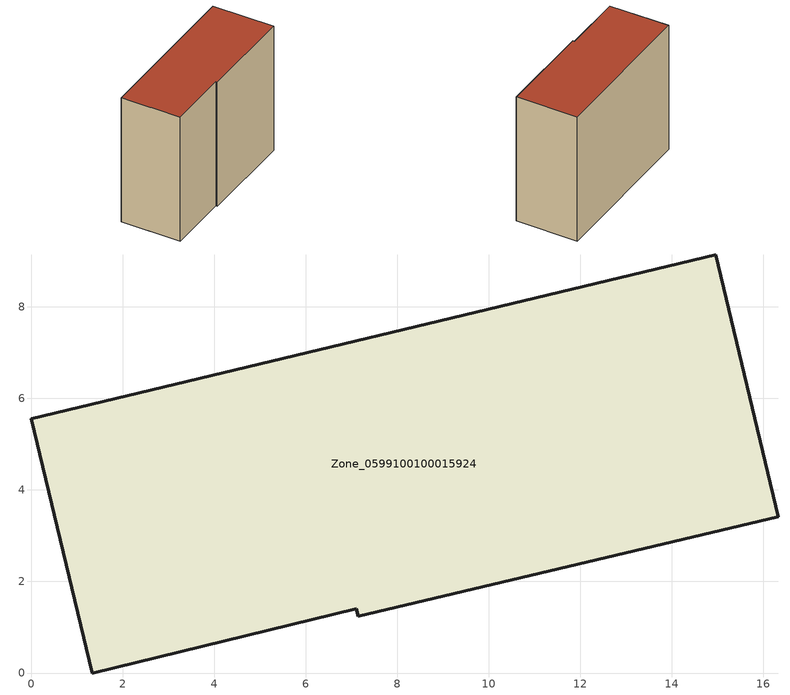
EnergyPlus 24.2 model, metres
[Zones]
Zone_0599100100015924
 floor ground (C_G): 0,5.55 14.96,9.13 16.33,3.41 7.15,1.24 7.11,1.41 1.33,0 z3.61
 wall outside (C_F): 14.96,9.13 0,5.55 1.33,0 7.11,1.41 7.15,1.24 16.33,3.41 14.96,9.13 z3.61:16.28
 roof outside (C_R): 16.33,3.41 14.96,9.13 0,5.55 1.33,0 7.11,1.41 7.15,1.24 z16.28
[BUILDING]
Pand.0599100100015924: North Axis=0; Terrain=City; Loads Convergence Tolerance Value=0.04; Temperature Convergence Tolerance Value=0.4; Solar Distribution=FullExterior; Maximum Number of Warmup Days=25; Minimum Number of Warmup Days=1
[Site:Location]
Rotterdam.The.Hague.AP_ZH_NLD Design_Conditions: Latitude=51.96; Longitude=4.45; Time Zone=1; Elevation=-4.5
[SITE:GROUNDTEMPERATURE:BUILDINGSURFACE]
18, 18, 18, 18, 18, 18, 18, 18, 18, 18, 18, 18
[MATERIAL] Thermal Absorptance=0.9; Solar Absorptance=0.7; Visible Absorptance=0.7
Name | Roughness | Thickness | Conductivity | Density | Specific Heat
G.TI.2015-2018 | MediumSmooth | 0.15 | 0.0428571 | 540 | 1210
F.TI.2015-2018 | Rough | 0.3 | 0.0666667 | 1920 | 840
R.TI.2015-2018 | MediumRough | 0.2 | 0.0333333 | 1500 | 1000
[CONSTRUCTION]
C_G: G.TI.2015-2018
C_F: F.TI.2015-2018
C_R: R.TI.2015-2018
[ZONE]
Zone_0599100100015924: Type=1; Multiplier=1; Ceiling Height=Autocalculate; Volume=Autocalculate; Floor Area=autocalculate; Part of Total Floor Area=Yes
[ZONEINFILTRATION:DESIGNFLOWRATE]
Infil_Zone_0599100100015924: Zone or ZoneList or Space or SpaceList=Zone_0599100100015924; Schedule=AlwaysOn; Design Flow Rate Calculation Method=Flow/Area; Flow Rate per Floor Area=0.0015; Constant Term Coefficient=1; Temperature Term Coefficient=0; Velocity Term Coefficient=0; Velocity Squared Term Coefficient=0
[HVACTEMPLATE:ZONE:IDEALLOADSAIRSYSTEM]
Zone_0599100100015924: Maximum Heating Supply Air Temperature=50; Minimum Cooling Supply Air Temperature=13; Maximum Heating Supply Air Humidity Ratio=0.0156; Minimum Cooling Supply Air Humidity Ratio=0.0077; Heating Limit=NoLimit; Cooling Limit=NoLimit; Dehumidification Control Type=ConstantSensibleHeatRatio; Cooling Sensible Heat Ratio=0.7; Dehumidification Setpoint=60; Humidification Control Type=None; Humidification Setpoint=30; Outdoor Air Method=None; Outdoor Air Flow Rate per Person=0.00944; Outdoor Air Flow Rate per Zone Floor Area=0; Outdoor Air Flow Rate per Zone=0; Demand Controlled Ventilation Type=None; Outdoor Air Economizer Type=NoEconomizer; Heat Recovery Type=None; Sensible Heat Recovery Effectiveness=0.7; Latent Heat Recovery Effectiveness=0.65
[ZONECONTROL:THERMOSTAT]
ThermostatControl_Zone_0599100100015924: Zone or ZoneList=Zone_0599100100015924; Control Type Schedule=DualSetpointControlType; Control 1=Thermostat_Zone_0599100100015924; Temperature Difference Between Cutout And Setpoint=0
[THERMOSTATSETPOINT:DUALSETPOINT]
Thermostat_Zone_0599100100015924: Heating Setpoint Temperature Schedule=HeatingSetpoint_Zone_0599100100015924; Cooling Setpoint Temperature Schedule=CoolingSetpoint_Zone_0599100100015924
[SCHEDULE:COMPACT]
HeatingSetpoint_Zone_0599100100015924: Through: 12/31, For: AllDays, Until: 24:00, 21
CoolingSetpoint_Zone_0599100100015924: Through: 12/31, For: AllDays, Until: 24:00, 24
DualSetpointControlType: Through: 12/31, For: AllDays, Until: 24:00, 4
AlwaysOn: Through: 12/31, For: AllDays, Until: 24:00, 1
